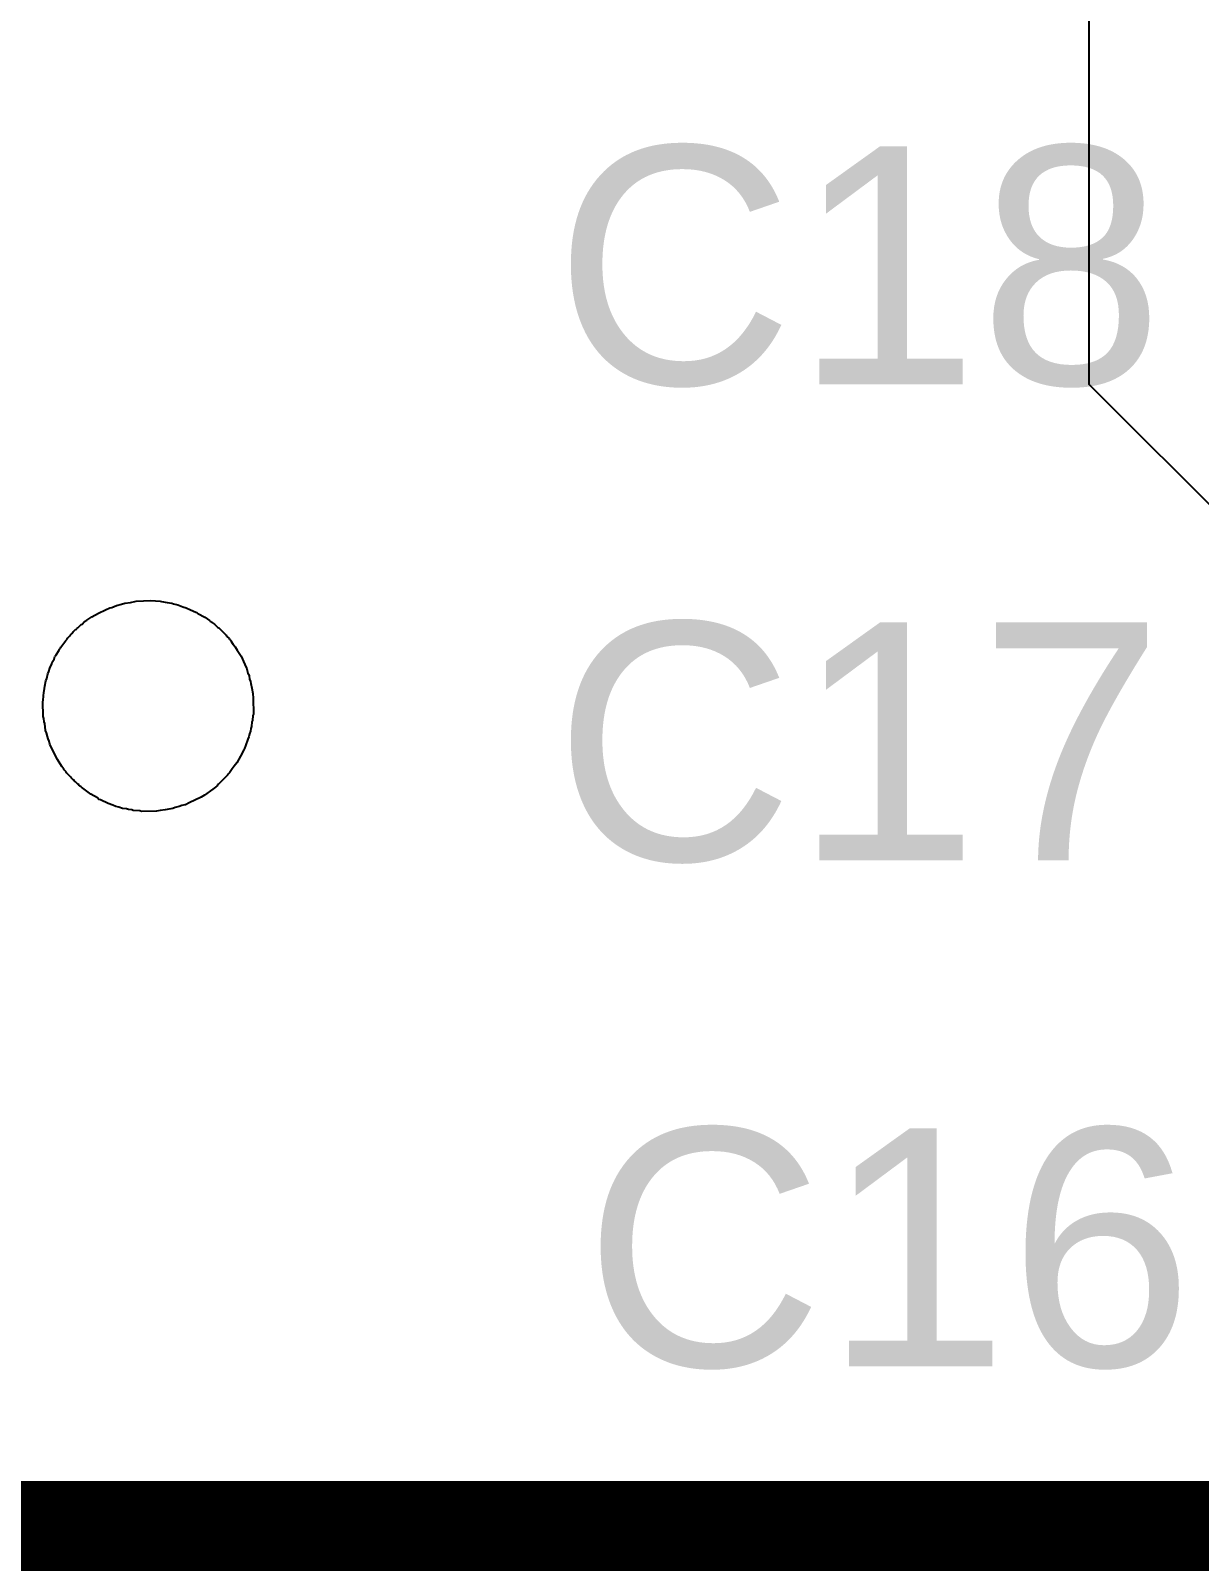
# Model space of a CAD drawing. Header units: millimetres. Extents: x -0.2 to 11.1, y -5.4 to 4.7.
# Drawn here: x 0.1315 to 0.2862, y 0.0096 to 0.2122 of the extents above; entities that cross this region are included whole.
import ezdxf

# ---------------------------------------------------------------- set-up
doc = ezdxf.new("R2010")
doc.units = ezdxf.units.MM
doc.header["$MEASUREMENT"] = 0
for name, color, linetype in [('BottomLayer', 5, 'Continuous'), ('InternalPlane1', 76, 'Continuous'), ('InternalPlane2', 16, 'Continuous'), ('TopLayer', 1, 'Continuous'), ('TopOverlay', 2, 'Continuous'), ('TopSolder', 216, 'Continuous')]:
    doc.layers.add(name, color=color, linetype=linetype)
doc.styles.add('Arial', font='arial.ttf', dxfattribs={"height": 0.2})

msp = doc.modelspace()

# ---------------------------------------------------------------- linework, layer by layer
at = {"layer": 'BottomLayer'}
for p, q in [((0.27165, 0.16535), (0.27165, 0.27953)), ((0.3189, 0.11811), (0.27165, 0.16535))]:
    msp.add_line(p, q, dxfattribs=at)
at = {"layer": 'InternalPlane1'}
msp.add_line((2.31455, 0.0201), (0.0201, 0.0201), dxfattribs=at)
at = {"layer": 'InternalPlane1', "const_width": 0.04}
msp.add_lwpolyline([(0, 0), (3.15748, 0)], dxfattribs=at)
at = {"layer": 'InternalPlane2'}
msp.add_line((2.31455, 0.0201), (0.0201, 0.0201), dxfattribs=at)
at = {"layer": 'InternalPlane2', "const_width": 0.04}
msp.add_lwpolyline([(0, 0), (3.15748, 0)], dxfattribs=at)
at = {"layer": 'TopLayer'}
for p, q in [((0.14144, 0.13555), (0.14201, 0.1358)), ((0.14201, 0.1358), (0.14226, 0.13586)), ((0.14226, 0.13586), (0.1429, 0.13612)), ((0.1429, 0.13612), (0.14356, 0.13627)), ((0.14356, 0.13627), (0.14397, 0.13643)), ((0.14397, 0.13643), (0.14473, 0.1365)), ((0.14473, 0.1365), (0.14492, 0.13656)), ((0.14492, 0.13656), (0.1453, 0.13662)), ((0.1453, 0.13662), (0.14549, 0.13668)), ((0.14549, 0.13668), (0.14745, 0.13675)), ((0.14745, 0.13675), (0.14865, 0.13668)), ((0.14865, 0.13668), (0.14884, 0.13662)), ((0.14884, 0.13662), (0.1496, 0.1365)), ((0.1496, 0.1365), (0.1502, 0.1364)), ((0.1502, 0.1364), (0.15045, 0.13634)), ((0.15045, 0.13634), (0.15099, 0.13618)), ((0.15099, 0.13618), (0.15124, 0.13612)), ((0.15124, 0.13612), (0.15168, 0.13593)), ((0.15168, 0.13593), (0.15213, 0.1358)), ((0.15213, 0.1358), (0.1527, 0.13555)), ((0.13834, 0.13365), (0.13866, 0.13397)), ((0.13866, 0.13397), (0.13898, 0.13416)), ((0.13898, 0.13416), (0.13961, 0.1346)), ((0.13961, 0.1346), (0.14049, 0.1351)), ((0.14049, 0.1351), (0.14144, 0.13555)), ((0.1527, 0.13555), (0.15339, 0.13523)), ((0.15339, 0.13523), (0.15352, 0.13517)), ((0.15352, 0.13517), (0.15364, 0.13504)), ((0.15364, 0.13504), (0.15459, 0.13454)), ((0.15459, 0.13454), (0.15519, 0.13412)), ((0.15519, 0.13412), (0.15529, 0.13403)), ((0.15529, 0.13403), (0.1556, 0.13384)), ((0.1556, 0.13384), (0.15573, 0.13371)), ((0.15573, 0.13371), (0.15586, 0.13365)), ((0.13616, 0.13147), (0.13635, 0.13166)), ((0.13635, 0.13166), (0.13642, 0.13179)), ((0.13642, 0.13179), (0.13673, 0.1321)), ((0.13673, 0.1321), (0.1368, 0.13223)), ((0.1368, 0.13223), (0.13689, 0.13232)), ((0.13689, 0.13232), (0.13702, 0.13239)), ((0.13702, 0.13239), (0.13711, 0.13248)), ((0.13711, 0.13248), (0.13717, 0.13261)), ((0.13717, 0.13261), (0.13752, 0.13295)), ((0.13752, 0.13295), (0.13762, 0.13299)), ((0.13762, 0.13299), (0.13765, 0.13308)), ((0.13765, 0.13308), (0.13778, 0.13314)), ((0.13778, 0.13314), (0.13822, 0.13359)), ((0.13822, 0.13359), (0.13834, 0.13365)), ((0.15586, 0.13365), (0.1563, 0.13321)), ((0.1563, 0.13321), (0.15643, 0.13314)), ((0.15643, 0.13314), (0.15741, 0.13216)), ((0.15741, 0.13216), (0.15747, 0.13204)), ((0.15747, 0.13204), (0.15779, 0.13172)), ((0.15779, 0.13172), (0.15785, 0.1316)), ((0.1349, 0.12957), (0.13528, 0.1302)), ((0.13528, 0.1302), (0.13534, 0.13033)), ((0.13534, 0.13033), (0.13547, 0.13046)), ((0.13547, 0.13046), (0.13553, 0.13058)), ((0.13553, 0.13058), (0.13616, 0.13147)), ((0.15785, 0.1316), (0.15798, 0.13153)), ((0.15798, 0.13153), (0.15804, 0.13141)), ((0.15804, 0.13141), (0.15835, 0.13096)), ((0.15835, 0.13096), (0.15842, 0.13084)), ((0.15842, 0.13084), (0.15861, 0.13065)), ((0.15861, 0.13065), (0.15886, 0.1302)), ((0.15886, 0.1302), (0.1593, 0.12951)), ((0.13392, 0.12739), (0.13408, 0.1278)), ((0.13408, 0.1278), (0.13433, 0.12837)), ((0.13433, 0.12837), (0.13439, 0.12862)), ((0.13439, 0.12862), (0.13465, 0.129)), ((0.13465, 0.129), (0.13474, 0.12935)), ((0.13474, 0.12935), (0.13484, 0.12945)), ((0.13484, 0.12945), (0.1349, 0.12957)), ((0.1593, 0.12951), (0.15937, 0.12938)), ((0.15937, 0.12938), (0.15987, 0.12831)), ((0.15987, 0.12831), (0.16013, 0.12774)), ((0.16013, 0.12774), (0.16019, 0.12749)), ((0.13341, 0.12543), (0.13354, 0.12613)), ((0.13354, 0.12613), (0.13367, 0.12644)), ((0.13367, 0.12644), (0.13379, 0.12707)), ((0.13379, 0.12707), (0.13392, 0.12739)), ((0.16019, 0.12749), (0.16028, 0.12714)), ((0.16028, 0.12714), (0.16038, 0.12704)), ((0.16038, 0.12704), (0.16044, 0.12679)), ((0.16044, 0.12679), (0.1605, 0.12635)), ((0.1605, 0.12635), (0.16063, 0.12603)), ((0.16063, 0.12603), (0.16069, 0.12578)), ((0.16069, 0.12578), (0.16079, 0.12518)), ((0.13313, 0.12338), (0.13319, 0.12357)), ((0.13319, 0.12357), (0.13326, 0.12464)), ((0.13326, 0.12464), (0.13332, 0.12483)), ((0.13332, 0.12483), (0.13341, 0.12543)), ((0.16079, 0.12518), (0.16092, 0.12448)), ((0.16092, 0.12448), (0.16098, 0.12385)), ((0.16098, 0.12385), (0.16101, 0.12173)), ((0.13319, 0.12142), (0.13313, 0.12338)), ((0.16095, 0.12154), (0.16088, 0.12091)), ((0.16101, 0.12173), (0.16095, 0.12154)), ((0.13326, 0.12116), (0.13319, 0.12142)), ((0.13332, 0.12072), (0.13326, 0.12116)), ((0.13338, 0.12047), (0.13332, 0.12072)), ((0.13351, 0.11958), (0.13338, 0.12047)), ((0.13363, 0.11927), (0.13351, 0.11958)), ((0.16069, 0.11984), (0.16063, 0.11946)), ((0.16076, 0.12009), (0.16069, 0.11984)), ((0.16082, 0.12072), (0.16076, 0.12009)), ((0.16088, 0.12091), (0.16082, 0.12072)), ((0.13376, 0.11876), (0.13363, 0.11927)), ((0.13386, 0.11848), (0.13376, 0.11876)), ((0.13398, 0.11816), (0.13386, 0.11848)), ((0.13408, 0.11775), (0.13398, 0.11816)), ((0.13477, 0.1163), (0.13408, 0.11775)), ((0.15997, 0.11753), (0.15981, 0.11718)), ((0.16028, 0.11841), (0.15997, 0.11753)), ((0.16041, 0.11873), (0.16028, 0.11841)), ((0.1605, 0.11914), (0.16041, 0.11873)), ((0.16063, 0.11946), (0.1605, 0.11914)), ((0.13509, 0.11573), (0.13477, 0.1163)), ((0.13563, 0.11481), (0.13509, 0.11573)), ((0.1593, 0.11617), (0.1588, 0.11528)), ((0.15975, 0.11699), (0.1593, 0.11617)), ((0.15981, 0.11718), (0.15975, 0.11699)), ((0.13591, 0.11446), (0.13563, 0.11481)), ((0.13597, 0.11434), (0.13591, 0.11446)), ((0.13623, 0.11408), (0.13597, 0.11434)), ((0.13629, 0.11396), (0.13623, 0.11408)), ((0.13686, 0.11339), (0.13629, 0.11396)), ((0.1576, 0.11364), (0.15636, 0.11241)), ((0.15766, 0.11377), (0.1576, 0.11364)), ((0.15785, 0.11396), (0.15766, 0.11377)), ((0.1582, 0.11449), (0.15785, 0.11396)), ((0.15848, 0.11484), (0.1582, 0.11449)), ((0.1588, 0.11528), (0.15848, 0.11484)), ((0.13692, 0.11326), (0.13686, 0.11339)), ((0.13714, 0.11304), (0.13692, 0.11326)), ((0.13727, 0.11298), (0.13714, 0.11304)), ((0.13733, 0.11285), (0.13727, 0.11298)), ((0.13746, 0.11279), (0.13733, 0.11285)), ((0.13778, 0.11247), (0.13746, 0.11279)), ((0.1379, 0.11241), (0.13778, 0.11247)), ((0.13793, 0.11231), (0.1379, 0.11241)), ((0.13803, 0.11222), (0.13793, 0.11231)), ((0.13815, 0.11215), (0.13803, 0.11222)), ((0.13825, 0.11206), (0.13815, 0.11215)), ((0.13948, 0.11114), (0.13825, 0.11206)), ((0.15564, 0.11181), (0.15453, 0.11102)), ((0.15598, 0.11209), (0.15564, 0.11181)), ((0.15621, 0.11225), (0.15598, 0.11209)), ((0.15627, 0.11238), (0.15621, 0.11225)), ((0.15636, 0.11241), (0.15627, 0.11238)), ((0.14037, 0.11064), (0.13948, 0.11114)), ((0.14056, 0.11045), (0.14037, 0.11064)), ((0.14075, 0.11038), (0.14056, 0.11045)), ((0.14179, 0.10991), (0.14075, 0.11038)), ((0.14239, 0.10969), (0.14179, 0.10991)), ((0.1428, 0.10953), (0.14239, 0.10969)), ((0.14321, 0.10944), (0.1428, 0.10953)), ((0.14366, 0.10925), (0.14321, 0.10944)), ((0.15067, 0.10937), (0.15036, 0.10925)), ((0.15118, 0.1095), (0.15067, 0.10937)), ((0.15153, 0.10966), (0.15118, 0.1095)), ((0.15194, 0.10975), (0.15153, 0.10966)), ((0.152, 0.10975), (0.15194, 0.10975)), ((0.15251, 0.11), (0.152, 0.10975)), ((0.15409, 0.11076), (0.15251, 0.11)), ((0.15453, 0.11102), (0.15409, 0.11076)), ((0.14422, 0.10918), (0.14366, 0.10925)), ((0.14448, 0.10912), (0.14422, 0.10918)), ((0.14492, 0.10906), (0.14448, 0.10912)), ((0.14511, 0.10899), (0.14492, 0.10906)), ((0.14599, 0.10893), (0.14511, 0.10899)), ((0.14618, 0.10887), (0.14599, 0.10893)), ((0.14818, 0.1089), (0.14618, 0.10887)), ((0.14868, 0.10896), (0.14818, 0.1089)), ((0.14931, 0.10909), (0.14868, 0.10896)), ((0.1501, 0.10918), (0.14931, 0.10909)), ((0.15036, 0.10925), (0.1501, 0.10918))]:
    msp.add_line(p, q, dxfattribs=at)
at = {"layer": 'TopSolder'}
for p, q in [((0.14144, 0.13555), (0.14201, 0.1358)), ((0.14201, 0.1358), (0.14226, 0.13586)), ((0.14226, 0.13586), (0.1429, 0.13612)), ((0.1429, 0.13612), (0.14356, 0.13627)), ((0.14356, 0.13627), (0.14397, 0.13643)), ((0.14397, 0.13643), (0.14473, 0.1365)), ((0.14473, 0.1365), (0.14492, 0.13656)), ((0.14492, 0.13656), (0.1453, 0.13662)), ((0.1453, 0.13662), (0.14549, 0.13668)), ((0.14549, 0.13668), (0.14745, 0.13675)), ((0.14745, 0.13675), (0.14865, 0.13668)), ((0.14865, 0.13668), (0.14884, 0.13662)), ((0.14884, 0.13662), (0.1496, 0.1365)), ((0.1496, 0.1365), (0.1502, 0.1364)), ((0.1502, 0.1364), (0.15045, 0.13634)), ((0.15045, 0.13634), (0.15099, 0.13618)), ((0.15099, 0.13618), (0.15124, 0.13612)), ((0.15124, 0.13612), (0.15168, 0.13593)), ((0.15168, 0.13593), (0.15213, 0.1358)), ((0.15213, 0.1358), (0.1527, 0.13555)), ((0.13834, 0.13365), (0.13866, 0.13397)), ((0.13866, 0.13397), (0.13898, 0.13416)), ((0.13898, 0.13416), (0.13961, 0.1346)), ((0.13961, 0.1346), (0.14049, 0.1351)), ((0.14049, 0.1351), (0.14144, 0.13555)), ((0.1527, 0.13555), (0.15339, 0.13523)), ((0.15339, 0.13523), (0.15352, 0.13517)), ((0.15352, 0.13517), (0.15364, 0.13504)), ((0.15364, 0.13504), (0.15459, 0.13454)), ((0.15459, 0.13454), (0.15519, 0.13412)), ((0.15519, 0.13412), (0.15529, 0.13403)), ((0.15529, 0.13403), (0.1556, 0.13384)), ((0.1556, 0.13384), (0.15573, 0.13371)), ((0.15573, 0.13371), (0.15586, 0.13365)), ((0.13616, 0.13147), (0.13635, 0.13166)), ((0.13635, 0.13166), (0.13642, 0.13179)), ((0.13642, 0.13179), (0.13673, 0.1321)), ((0.13673, 0.1321), (0.1368, 0.13223)), ((0.1368, 0.13223), (0.13689, 0.13232)), ((0.13689, 0.13232), (0.13702, 0.13239)), ((0.13702, 0.13239), (0.13711, 0.13248)), ((0.13711, 0.13248), (0.13717, 0.13261)), ((0.13717, 0.13261), (0.13752, 0.13295)), ((0.13752, 0.13295), (0.13762, 0.13299)), ((0.13762, 0.13299), (0.13765, 0.13308)), ((0.13765, 0.13308), (0.13778, 0.13314)), ((0.13778, 0.13314), (0.13822, 0.13359)), ((0.13822, 0.13359), (0.13834, 0.13365)), ((0.15586, 0.13365), (0.1563, 0.13321)), ((0.1563, 0.13321), (0.15643, 0.13314)), ((0.15643, 0.13314), (0.15741, 0.13216)), ((0.15741, 0.13216), (0.15747, 0.13204)), ((0.15747, 0.13204), (0.15779, 0.13172)), ((0.15779, 0.13172), (0.15785, 0.1316)), ((0.1349, 0.12957), (0.13528, 0.1302)), ((0.13528, 0.1302), (0.13534, 0.13033)), ((0.13534, 0.13033), (0.13547, 0.13046)), ((0.13547, 0.13046), (0.13553, 0.13058)), ((0.13553, 0.13058), (0.13616, 0.13147)), ((0.15785, 0.1316), (0.15798, 0.13153)), ((0.15798, 0.13153), (0.15804, 0.13141)), ((0.15804, 0.13141), (0.15835, 0.13096)), ((0.15835, 0.13096), (0.15842, 0.13084)), ((0.15842, 0.13084), (0.15861, 0.13065)), ((0.15861, 0.13065), (0.15886, 0.1302)), ((0.15886, 0.1302), (0.1593, 0.12951)), ((0.13392, 0.12739), (0.13408, 0.1278)), ((0.13408, 0.1278), (0.13433, 0.12837)), ((0.13433, 0.12837), (0.13439, 0.12862)), ((0.13439, 0.12862), (0.13465, 0.129)), ((0.13465, 0.129), (0.13474, 0.12935)), ((0.13474, 0.12935), (0.13484, 0.12945)), ((0.13484, 0.12945), (0.1349, 0.12957)), ((0.1593, 0.12951), (0.15937, 0.12938)), ((0.15937, 0.12938), (0.15987, 0.12831)), ((0.15987, 0.12831), (0.16013, 0.12774)), ((0.16013, 0.12774), (0.16019, 0.12749)), ((0.13341, 0.12543), (0.13354, 0.12613)), ((0.13354, 0.12613), (0.13367, 0.12644)), ((0.13367, 0.12644), (0.13379, 0.12707)), ((0.13379, 0.12707), (0.13392, 0.12739)), ((0.16019, 0.12749), (0.16028, 0.12714)), ((0.16028, 0.12714), (0.16038, 0.12704)), ((0.16038, 0.12704), (0.16044, 0.12679)), ((0.16044, 0.12679), (0.1605, 0.12635)), ((0.1605, 0.12635), (0.16063, 0.12603)), ((0.16063, 0.12603), (0.16069, 0.12578)), ((0.16069, 0.12578), (0.16079, 0.12518)), ((0.13313, 0.12338), (0.13319, 0.12357)), ((0.13319, 0.12357), (0.13326, 0.12464)), ((0.13326, 0.12464), (0.13332, 0.12483)), ((0.13332, 0.12483), (0.13341, 0.12543)), ((0.16079, 0.12518), (0.16092, 0.12448)), ((0.16092, 0.12448), (0.16098, 0.12385)), ((0.16098, 0.12385), (0.16101, 0.12173)), ((0.13319, 0.12142), (0.13313, 0.12338)), ((0.16095, 0.12154), (0.16088, 0.12091)), ((0.16101, 0.12173), (0.16095, 0.12154)), ((0.13326, 0.12116), (0.13319, 0.12142)), ((0.13332, 0.12072), (0.13326, 0.12116)), ((0.13338, 0.12047), (0.13332, 0.12072)), ((0.13351, 0.11958), (0.13338, 0.12047)), ((0.13363, 0.11927), (0.13351, 0.11958)), ((0.16069, 0.11984), (0.16063, 0.11946)), ((0.16076, 0.12009), (0.16069, 0.11984)), ((0.16082, 0.12072), (0.16076, 0.12009)), ((0.16088, 0.12091), (0.16082, 0.12072)), ((0.13376, 0.11876), (0.13363, 0.11927)), ((0.13386, 0.11848), (0.13376, 0.11876)), ((0.13398, 0.11816), (0.13386, 0.11848)), ((0.13408, 0.11775), (0.13398, 0.11816)), ((0.13477, 0.1163), (0.13408, 0.11775)), ((0.15997, 0.11753), (0.15981, 0.11718)), ((0.16028, 0.11841), (0.15997, 0.11753)), ((0.16041, 0.11873), (0.16028, 0.11841)), ((0.1605, 0.11914), (0.16041, 0.11873)), ((0.16063, 0.11946), (0.1605, 0.11914)), ((0.13509, 0.11573), (0.13477, 0.1163)), ((0.13563, 0.11481), (0.13509, 0.11573)), ((0.1593, 0.11617), (0.1588, 0.11528)), ((0.15975, 0.11699), (0.1593, 0.11617)), ((0.15981, 0.11718), (0.15975, 0.11699)), ((0.13591, 0.11446), (0.13563, 0.11481)), ((0.13597, 0.11434), (0.13591, 0.11446)), ((0.13623, 0.11408), (0.13597, 0.11434)), ((0.13629, 0.11396), (0.13623, 0.11408)), ((0.13686, 0.11339), (0.13629, 0.11396)), ((0.1576, 0.11364), (0.15636, 0.11241)), ((0.15766, 0.11377), (0.1576, 0.11364)), ((0.15785, 0.11396), (0.15766, 0.11377)), ((0.1582, 0.11449), (0.15785, 0.11396)), ((0.15848, 0.11484), (0.1582, 0.11449)), ((0.1588, 0.11528), (0.15848, 0.11484)), ((0.13692, 0.11326), (0.13686, 0.11339)), ((0.13714, 0.11304), (0.13692, 0.11326)), ((0.13727, 0.11298), (0.13714, 0.11304)), ((0.13733, 0.11285), (0.13727, 0.11298)), ((0.13746, 0.11279), (0.13733, 0.11285)), ((0.13778, 0.11247), (0.13746, 0.11279)), ((0.1379, 0.11241), (0.13778, 0.11247)), ((0.13793, 0.11231), (0.1379, 0.11241)), ((0.13803, 0.11222), (0.13793, 0.11231)), ((0.13815, 0.11215), (0.13803, 0.11222)), ((0.13825, 0.11206), (0.13815, 0.11215)), ((0.13948, 0.11114), (0.13825, 0.11206)), ((0.15564, 0.11181), (0.15453, 0.11102)), ((0.15598, 0.11209), (0.15564, 0.11181)), ((0.15621, 0.11225), (0.15598, 0.11209)), ((0.15627, 0.11238), (0.15621, 0.11225)), ((0.15636, 0.11241), (0.15627, 0.11238)), ((0.14037, 0.11064), (0.13948, 0.11114)), ((0.14056, 0.11045), (0.14037, 0.11064)), ((0.14075, 0.11038), (0.14056, 0.11045)), ((0.14179, 0.10991), (0.14075, 0.11038)), ((0.14239, 0.10969), (0.14179, 0.10991)), ((0.1428, 0.10953), (0.14239, 0.10969)), ((0.14321, 0.10944), (0.1428, 0.10953)), ((0.14366, 0.10925), (0.14321, 0.10944)), ((0.15067, 0.10937), (0.15036, 0.10925)), ((0.15118, 0.1095), (0.15067, 0.10937)), ((0.15153, 0.10966), (0.15118, 0.1095)), ((0.15194, 0.10975), (0.15153, 0.10966)), ((0.152, 0.10975), (0.15194, 0.10975)), ((0.15251, 0.11), (0.152, 0.10975)), ((0.15409, 0.11076), (0.15251, 0.11)), ((0.15453, 0.11102), (0.15409, 0.11076)), ((0.14422, 0.10918), (0.14366, 0.10925)), ((0.14448, 0.10912), (0.14422, 0.10918)), ((0.14492, 0.10906), (0.14448, 0.10912)), ((0.14511, 0.10899), (0.14492, 0.10906)), ((0.14599, 0.10893), (0.14511, 0.10899)), ((0.14618, 0.10887), (0.14599, 0.10893)), ((0.14818, 0.1089), (0.14618, 0.10887)), ((0.14868, 0.10896), (0.14818, 0.1089)), ((0.14931, 0.10909), (0.14868, 0.10896)), ((0.1501, 0.10918), (0.14931, 0.10909)), ((0.15036, 0.10925), (0.1501, 0.10918))]:
    msp.add_line(p, q, dxfattribs=at)

# ---------------------------------------------------------------- texts
at = {"layer": 'TopOverlay', "style": 'Arial'}
for s, p in [('C18', (0.2008, 0.16536)), ('C17', (0.2008, 0.10237)), ('C16', (0.20474, 0.03544))]:
    msp.add_text(s, height=0.031496, dxfattribs=at).set_placement(p)

doc.saveas('drawing.dxf')
